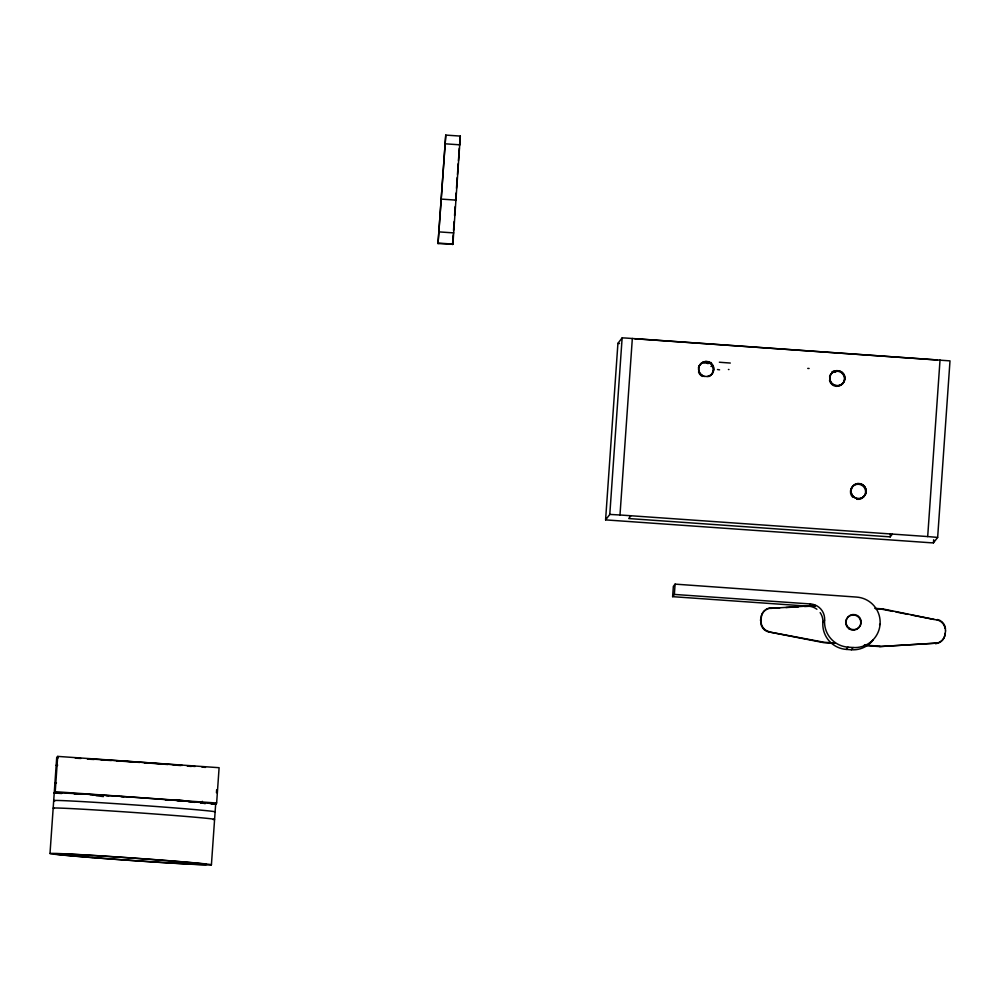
<?xml version="1.0" encoding="UTF-8"?>
<svg xmlns="http://www.w3.org/2000/svg" width="1000" height="1000" viewBox="0 0 1000 1000"><rect width="100%" height="100%" fill="white"/><g stroke="black" fill="none" stroke-linecap="round" stroke-linejoin="round"><path stroke-width="1.5" d="M445.763 135.087L438.013 243.575L452.912 244.1L460.312 136.088L445.763 135.087L438.013 243.575M452.537 244.587L453.2 234.838M50 853.512L56.7 757.675L57.688 756.388L219.1 767.7L216.637 803.012L215.65 804.3L211.225 803.988M61.7 793.5L54.237 792.987L55.225 791.7L57.688 756.388M202.338 801.325L202.25 802.513L205.338 803.575M211.412 864.825A80.913 1.275 4 0 0 91.163 855.288A80.913 1.275 4 0 0 89.55 857.387A80.913 1.275 4 0 0 211.412 864.825L215.738 803.037M216.45 792.738L216.663 789.8M455.588 200.662L456.138 192.95M456.475 188.325L457.238 177.537M457.463 174.45L458.225 163.663M458.45 160.575L459.325 148.25M453.512 230.463L454.137 221.525M454.55 215.562L455.175 206.625M605.588 519.875L617.925 343.338L622.137 337.9L625.175 338L950 360.875L937.65 537.413L933.45 542.85L931.125 542.788L605.612 519.888L609.788 514.438L622.137 337.9M609.837 514.425L619.987 514.987L632.337 338.45M816.9 609.263A15.175 15.163 0 0 0 808.787 606.213L672.625 596.663L673.35 586.375L675.088 584.125L856.663 597.087A25.288 25.275 0 0 1 880.088 624.1L879.538 624.8M672.625 596.663L674.35 594.425L675.088 584.125M630.812 515.862L628.737 518.55L890.212 536.875L890.425 533.85M937.65 537.413L927.688 536.562L940.025 360.025M933.45 542.85L933.675 539.763M945.625 630.862L945.15 633.612M459.538 145.162L460.288 136.1M834.887 643.012L824.013 642.25L768.787 631.888L823.7 642.65L834.575 643.413M808.787 606.213L810.525 603.962A15.175 15.163 0 0 1 824.6 620.163A25.288 25.275 0 0 0 848.025 647.15L853.075 647.513A25.288 25.275 0 0 0 880.088 624.1M873.25 639.85A25.288 25.275 0 0 1 851.338 649.762L846.287 649.4A25.288 25.275 0 0 1 822.862 622.413L824.6 620.163M890.212 536.875L892.288 534.2M846.287 649.4L848.025 647.163M876.012 608.85L882.537 608.888L937.15 620.05M851.338 649.762L853.075 647.513M879.625 646.575L935.812 643.175L879.625 646.575L864.087 645.487M815.75 605.55L770.425 608.362L779.737 607.863M785.95 607.537L798.375 606.862M804.575 606.538L815.45 605.95M708.75 363.425L707.475 363.45M710.975 366.413L713.288 366.388M707.487 362.525L711.413 362.638M445.288 143.812L459.8 144.825M441.488 199.112L456 200.125M439.188 231.9L453.713 232.913M438.4 243.088L452.912 244.1M634.775 338.75L937.425 359.963M619.987 514.987L927.688 536.562M874.775 608.35L882.537 608.888M674.35 594.425L810.525 603.962M864.4 645.088L879.925 646.175M55.225 791.7L216.637 803.012M619.513 343.537L617.962 343.35M834.388 371.463L835.438 371.613M882.225 609.288L892.913 611.388M895.962 611.975L908.162 614.375M911.213 614.975L934.1 619.45M937.188 619.9A10.488 10.488 0 0 1 945.1 628.5M945 633.612A10.488 10.488 0 0 1 935.525 643.725M945.3 633.212A10.488 10.488 0 0 1 935.825 643.325M937.487 619.513A10.488 10.488 0 0 1 945.462 630.837M760.938 618.325A10.488 10.488 0 0 1 770.413 608.212M768.75 632.038A10.488 10.488 0 0 1 760.775 620.7M769.05 631.638A10.488 10.488 0 0 1 761.075 620.3M761.25 617.925A10.488 10.488 0 0 1 770.725 607.812M820.15 612.625A15.175 15.163 0 0 1 822.862 622.4M852.862 497.35A7.588 7.588 0 0 1 854.45 485.125A7.588 7.588 0 0 1 865.525 490.55A7.588 7.588 0 0 1 856.838 499.288M730.312 363.05A67.537 1.538 3.1 0 1 719.362 362.225M833.575 371.35A70.562 1.113 4 0 1 834.475 371.463M834.362 371.55A67.537 1.562 3.1 0 1 832.375 371.55M835.675 372.25A67.425 1.062 4 0 1 831.862 372.137M708.037 363.387A67.425 1.062 4 0 1 707.062 363.275M809.1 368.475A67.537 1.638 3.3 0 1 807.738 368.413M719.575 369.837A67.537 2.662 6 0 1 717.475 369.513M728.975 369.55A75.625 2.775 5.8 0 1 728.438 369.475M703.775 363.062A75.625 3.513 2.8 0 1 706.413 362.975M698.425 367.688A7.588 7.588 0 0 1 710.7 363.825A7.588 7.588 0 0 1 708.775 376.55M702.487 376.425A7.588 7.588 0 0 1 698.538 371.875M704.225 376.475A7.588 7.588 0 0 1 699.95 364.712A7.588 7.588 0 0 1 712.475 364.988A7.588 7.588 0 0 1 707.688 376.55M829.575 376.875A7.588 7.588 0 0 1 841.338 372.612A7.588 7.588 0 0 1 841.062 385.125A7.588 7.588 0 0 1 829.5 380.35M54.237 792.987A80.913 1.275 4 0 1 135.875 797.425A80.913 1.275 4 0 1 215.65 804.3M57.875 757.987A80.913 1.275 4 0 1 58.212 757.55M75.338 758.175A80.913 1.275 4 0 1 81 758.475M87.263 758.825A80.913 1.275 4 0 1 182.35 765.413M189 765.962A80.913 1.275 4 0 1 195.138 766.475M201.925 767.075A80.913 1.275 4 0 1 205.475 767.4M56.112 783.213A80.913 1.275 4 0 1 56.45 782.763M57.35 765.55A80.913 1.275 4 0 1 57.688 765.113M176.075 799.7A67.537 1.025 6.4 0 1 183.637 800.65M200.6 802.962A68.15 1.075 4 0 1 204.938 803.5M74.188 793.938A67.425 1.062 4 0 1 80.438 794.212M90.1 794.712A67.425 1.062 4 0 1 95.7 795.037M106.088 795.662A67.425 1.062 4 0 1 108.8 795.837M121.1 796.637A67.425 1.062 4 0 1 123.825 796.812M165.35 799.812A67.425 1.062 4 0 1 168.088 800.037M177.05 800.75A67.425 1.062 4 0 1 180.55 801.05M188.7 801.762A67.425 1.062 4 0 1 194.913 802.35M88.15 759.163A67.425 1.062 4 0 1 94.125 759.488M101.2 759.9A67.425 1.062 4 0 1 111.275 760.525M116.725 760.875A67.425 1.062 4 0 1 139.812 762.438M144.312 762.763A67.425 1.062 4 0 1 167.825 764.513M173.212 764.938A67.425 1.062 4 0 1 180.712 765.55M187.325 766.112A67.425 1.062 4 0 1 191.287 766.462M201.6 802.775A67.537 1.7 3.5 0 1 200.675 802.837M54.35 808.425A80.913 1.275 4 0 1 134.812 812.562A80.913 1.275 4 0 1 213.075 819.55M54.875 800.863A80.913 1.275 4 0 1 131.588 804.737A80.913 1.275 4 0 1 214.7 811.95M103.438 796.587A67.537 1.163 6.4 0 1 96.05 795.675M760.775 618.325L760.612 620.688L760.775 618.325M202.25 802.513L201.075 802.738L202.225 802.537M701.988 375.262A7.588 7.588 0 0 0 713.8 369.513A7.588 7.588 0 0 0 702.913 362.163A7.588 7.588 0 0 0 701.988 375.262M833.138 384.462A7.588 7.588 0 0 0 844.95 378.7A7.588 7.588 0 0 0 834.062 371.35A7.588 7.588 0 0 0 833.138 384.462A7.588 7.588 0 0 0 844.862 378.812A7.588 7.588 0 0 0 833.975 371.463A7.588 7.588 0 0 0 833.05 384.575M854.388 497.337A7.588 7.588 0 0 0 866.188 491.587A7.588 7.588 0 0 0 855.3 484.237A7.588 7.588 0 0 0 854.388 497.337M854.3 497.45A7.588 7.588 0 0 0 866.1 491.7A7.588 7.588 0 0 0 855.212 484.35A7.588 7.588 0 0 0 854.3 497.45M849.013 628.8A7.588 7.588 0 0 0 860.825 623.05A7.588 7.588 0 0 0 849.938 615.7A7.588 7.588 0 0 0 849.013 628.8M849.362 628.362A7.588 7.588 0 0 0 861.175 622.612A7.588 7.588 0 0 0 850.275 615.262A7.588 7.588 0 0 0 849.362 628.362M92.112 857.5A75.85 1.188 4 0 0 206.363 864.463A75.85 1.188 4 0 0 93.637 855.537A75.85 1.188 4 0 0 92.112 857.5"/></g></svg>
